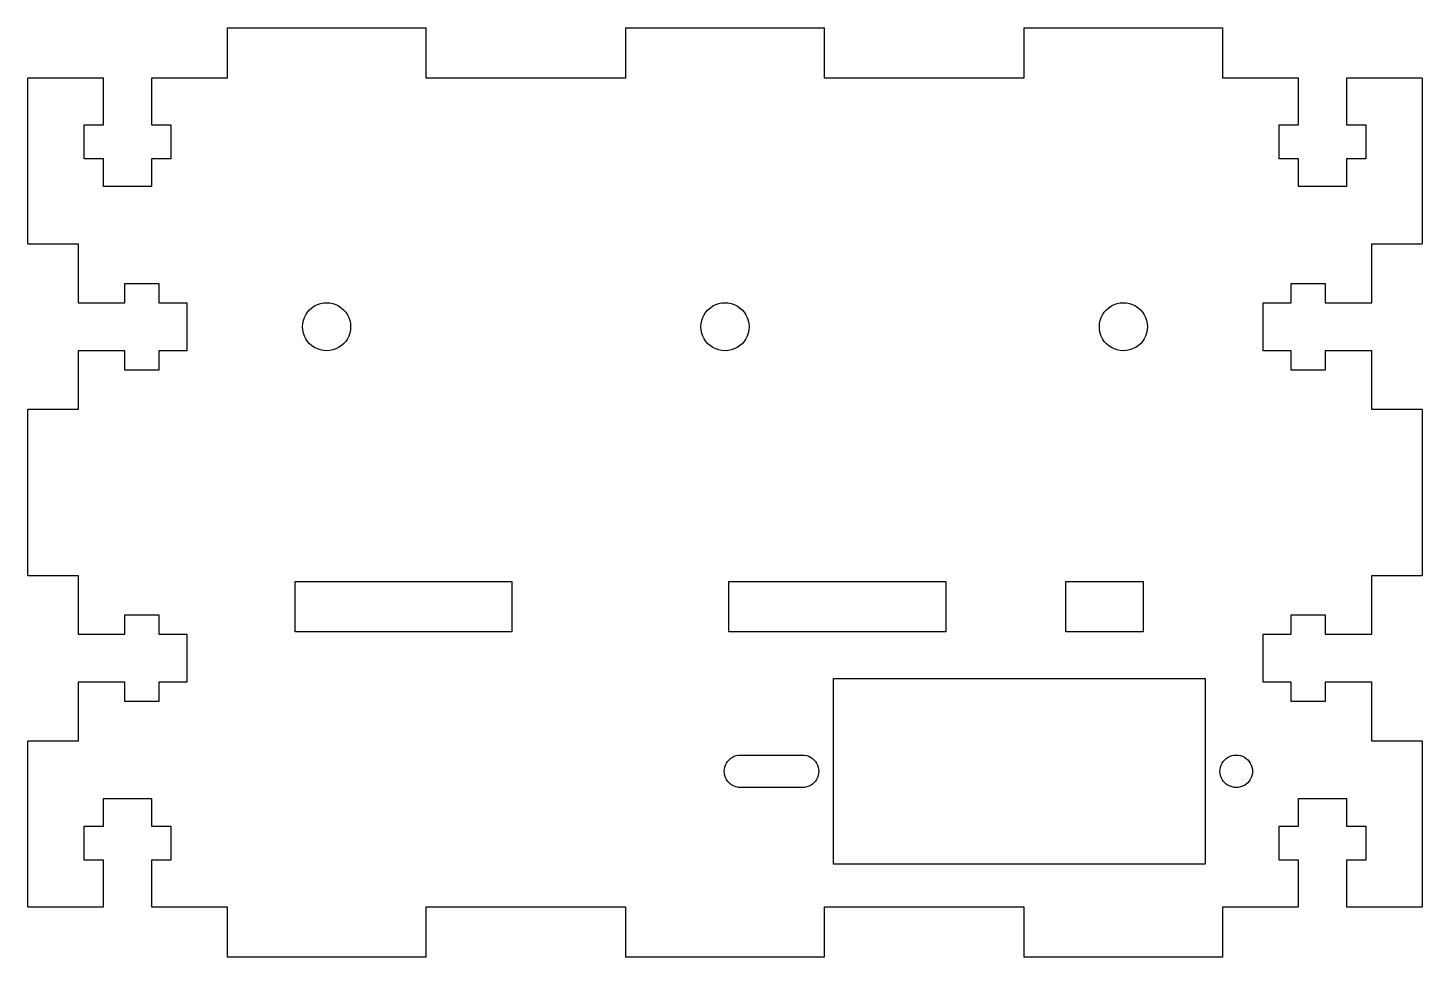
# Model space of a CAD drawing. Extents: x 46.9 to 136.9, y 193.1 to 253.1.
import ezdxf

# ---------------------------------------------------------------- set-up
doc = ezdxf.new("R2010")
doc.units = 0
doc.layers.add('Layer_1', color=7, linetype='CONTINUOUS')

msp = doc.modelspace()

# ---------------------------------------------------------------- linework, layer by layer
at = {"layer": 'Layer_1', "color": 7}
for points in [[(59.780966, 253.128169), (59.780966, 249.878168), (54.902394, 249.878168), (54.902394, 246.878169), (56.152395, 246.878169), (56.152395, 244.67817), (54.902394, 244.67817), (54.902394, 242.878168), (51.802394, 242.878168), (51.802394, 244.67817), (50.552392, 244.67817), (50.552392, 246.878169), (51.802394, 246.878169), (51.802394, 249.878168)], [(59.780966, 253.128169), (72.638107, 253.128169)], [(85.495251, 253.128169), (85.495251, 249.878168), (72.638107, 249.878168), (72.638107, 253.128169)], [(85.495251, 253.128169), (98.352393, 253.128169)], [(111.209537, 253.128169), (111.209537, 249.878168), (98.352393, 249.878168), (98.352393, 253.128169)], [(111.209537, 253.128169), (124.06668, 253.128169)], [(124.06668, 249.878168), (124.06668, 253.128169)], [(46.923822, 239.17817), (46.923822, 249.878168)], [(51.802394, 249.878168), (46.923822, 249.878168)], [(128.945251, 249.878168), (124.06668, 249.878168)], [(136.923822, 249.878168), (132.045251, 249.878168), (132.045251, 246.878169), (133.295251, 246.878169), (133.295251, 244.67817), (132.045251, 244.67817), (132.045251, 242.878168), (128.945251, 242.878168), (128.945251, 244.67817), (127.695251, 244.67817), (127.695251, 246.878169), (128.945251, 246.878169), (128.945251, 249.878168)], [(136.923822, 249.878168), (136.923822, 239.17817)], [(46.923822, 239.17817), (50.173822, 239.17817), (50.173822, 235.378169), (53.173822, 235.378169), (53.173822, 236.628168), (55.373823, 236.628168), (55.373823, 235.378169), (57.173822, 235.378169), (57.173822, 232.27817), (55.373823, 232.27817), (55.373823, 231.028168), (53.173822, 231.028168), (53.173822, 232.27817), (50.173822, 232.27817)], [(133.673822, 239.17817), (136.923822, 239.17817)], [(133.673822, 235.378169), (133.673822, 239.17817)], [(136.923822, 228.478169), (133.673822, 228.478169), (133.673822, 232.27817), (130.673822, 232.27817), (130.673822, 231.028168), (128.473822, 231.028168), (128.473822, 232.27817), (126.673822, 232.27817), (126.673822, 235.378169), (128.473822, 235.378169), (128.473822, 236.628168), (130.673822, 236.628168), (130.673822, 235.378169), (133.673822, 235.378169)], [(64.659535, 233.828168), (64.659535, 233.828168)], [(90.373824, 233.828168), (90.373824, 233.828168)], [(116.088108, 233.828168), (116.088108, 233.828168)], [(50.173822, 232.27817), (50.173822, 228.478169)], [(50.173822, 228.478169), (46.923822, 228.478169)], [(46.923822, 217.77817), (46.923822, 228.478169)], [(136.923822, 228.478169), (136.923822, 217.77817)], [(46.923822, 217.77817), (50.173822, 217.77817), (50.173822, 213.97817), (53.173822, 213.97817), (53.173822, 215.228169), (55.373823, 215.228169), (55.373823, 213.97817), (57.173822, 213.97817), (57.173822, 210.87817), (55.373823, 210.87817), (55.373823, 209.628168), (53.173822, 209.628168), (53.173822, 210.87817), (50.173822, 210.87817)], [(64.173822, 214.128168), (64.173822, 217.378168), (78.173823, 217.378168), (78.173823, 214.128168), (64.173822, 214.128168)], [(106.173823, 217.378168), (106.173823, 214.128168), (92.173823, 214.128168), (92.173823, 217.378168), (106.173823, 217.378168)], [(113.923822, 214.128168), (113.923822, 217.378168), (118.923822, 217.378168), (118.923822, 214.128168), (113.923822, 214.128168)], [(133.673822, 217.77817), (136.923822, 217.77817)], [(133.673822, 213.97817), (133.673822, 217.77817)], [(136.923822, 207.078161), (133.673822, 207.078161), (133.673822, 210.87817), (130.673822, 210.87817), (130.673822, 209.628168), (128.473822, 209.628168), (128.473822, 210.87817), (126.673822, 210.87817), (126.673822, 213.97817), (128.473822, 213.97817), (128.473822, 215.228169), (130.673822, 215.228169), (130.673822, 213.97817), (133.673822, 213.97817)], [(50.173822, 210.87817), (50.173822, 207.078161)], [(98.923822, 199.128158), (98.923822, 211.128168), (122.923822, 211.128168), (122.923822, 199.128158), (98.923822, 199.128158)], [(50.173822, 207.078161), (46.923822, 207.078161)], [(46.923822, 196.378157), (46.923822, 207.078161)], [(136.923822, 207.078161), (136.923822, 196.378157)], [(92.923823, 206.178182), (96.923823, 206.178182)], [(123.873822, 205.128175), (123.873822, 205.128175)], [(96.923823, 204.078167), (92.923823, 204.078167)], [(46.923822, 196.378157), (51.802394, 196.378157), (51.802394, 199.378179), (50.552392, 199.378179), (50.552392, 201.578158), (51.802394, 201.578158), (51.802394, 203.378171), (54.902394, 203.378171), (54.902394, 201.578158), (56.152395, 201.578158), (56.152395, 199.378179), (54.902394, 199.378179), (54.902394, 196.378157)], [(124.06668, 193.12817), (124.06668, 196.378157), (128.945251, 196.378157), (128.945251, 199.378179), (127.695251, 199.378179), (127.695251, 201.578158), (128.945251, 201.578158), (128.945251, 203.378171), (132.045251, 203.378171), (132.045251, 201.578158), (133.295251, 201.578158), (133.295251, 199.378179), (132.045251, 199.378179), (132.045251, 196.378157)], [(54.902394, 196.378157), (59.780966, 196.378157)], [(59.780966, 196.378157), (59.780966, 193.12817)], [(72.638107, 193.12817), (72.638107, 196.378157), (85.495251, 196.378157), (85.495251, 193.12817)], [(98.352393, 193.12817), (98.352393, 196.378157), (111.209537, 196.378157), (111.209537, 193.12817)], [(132.045251, 196.378157), (136.923822, 196.378157)], [(72.638107, 193.12817), (59.780966, 193.12817)], [(98.352393, 193.12817), (85.495251, 193.12817)], [(124.06668, 193.12817), (111.209537, 193.12817)]]:
    msp.add_lwpolyline(points, dxfattribs=at)
for points in [[(64.659535, 233.828168), (64.659535, 234.38193), (64.954964, 234.893627), (65.434536, 235.170508)], [(65.434536, 235.170508), (65.914108, 235.447389), (66.504965, 235.447389), (66.984537, 235.170508)], [(66.984537, 235.170508), (67.464109, 234.893627), (67.759538, 234.38193), (67.759538, 233.828168)], [(90.373824, 233.828168), (90.373489, 234.382152), (90.668845, 234.894198), (91.148553, 235.171287)], [(91.148553, 235.171287), (91.628262, 235.448376), (92.219385, 235.448376), (92.699093, 235.171287)], [(92.699093, 235.171287), (93.178802, 234.894198), (93.474157, 234.382152), (93.473823, 233.828168)], [(116.088108, 233.828168), (116.088108, 234.38193), (116.383536, 234.893627), (116.863108, 235.170507)], [(116.863108, 235.170507), (117.34268, 235.447388), (117.933536, 235.447388), (118.413108, 235.170507)], [(118.413108, 235.170507), (118.89268, 234.893627), (119.188108, 234.38193), (119.188108, 233.828168)], [(65.434536, 232.485828), (64.954964, 232.762709), (64.659535, 233.274406), (64.659535, 233.828168)], [(67.759538, 233.828168), (67.759538, 233.274406), (67.464109, 232.762709), (66.984537, 232.485828)], [(91.148553, 232.485049), (90.668845, 232.762138), (90.373489, 233.274184), (90.373824, 233.828168)], [(93.473823, 233.828168), (93.474157, 233.274184), (93.178802, 232.762138), (92.699093, 232.485049)], [(116.863108, 232.485829), (116.383536, 232.762709), (116.088108, 233.274406), (116.088108, 233.828168)], [(119.188108, 233.828168), (119.188108, 233.274406), (118.89268, 232.762709), (118.413108, 232.485829)], [(66.984537, 232.485828), (66.504965, 232.208947), (65.914108, 232.208947), (65.434536, 232.485828)], [(92.699093, 232.485049), (92.219385, 232.20796), (91.628262, 232.20796), (91.148553, 232.485049)], [(118.413108, 232.485829), (117.933536, 232.208948), (117.34268, 232.208948), (116.863108, 232.485829)], [(92.014489, 205.653178), (92.202055, 205.978052), (92.548691, 206.178182), (92.923823, 206.178182)], [(96.923823, 206.178182), (97.298955, 206.178182), (97.645591, 205.978052), (97.833157, 205.653178)], [(124.398822, 206.037501), (124.723693, 206.225066), (125.123951, 206.225066), (125.448822, 206.037501)], [(92.014489, 204.603171), (91.826924, 204.928044), (91.826924, 205.328305), (92.014489, 205.653178)], [(97.833157, 205.653178), (98.020723, 205.328305), (98.020723, 204.928044), (97.833157, 204.603171)], [(123.873822, 205.128175), (123.873822, 205.503303), (124.073951, 205.849937), (124.398822, 206.037501)], [(125.448822, 206.037501), (125.773693, 205.849937), (125.973822, 205.503303), (125.973822, 205.128175)], [(92.923823, 204.078167), (92.548691, 204.078167), (92.202055, 204.278297), (92.014489, 204.603171)], [(97.833157, 204.603171), (97.645591, 204.278297), (97.298955, 204.078167), (96.923823, 204.078167)], [(124.398822, 204.218848), (124.073951, 204.406412), (123.873822, 204.753046), (123.873822, 205.128175)], [(125.973822, 205.128175), (125.973822, 204.753046), (125.773693, 204.406412), (125.448822, 204.218848)], [(125.448822, 204.218848), (125.123951, 204.031284), (124.723693, 204.031284), (124.398822, 204.218848)]]:
    msp.add_open_spline(points, degree=3, dxfattribs=at)

doc.saveas('drawing.dxf')
